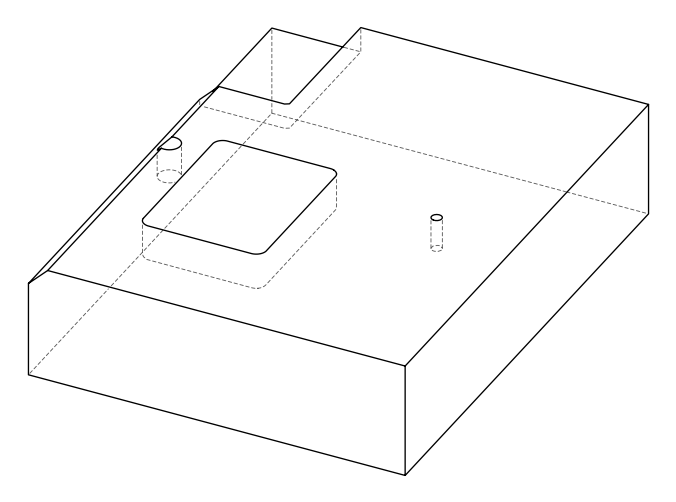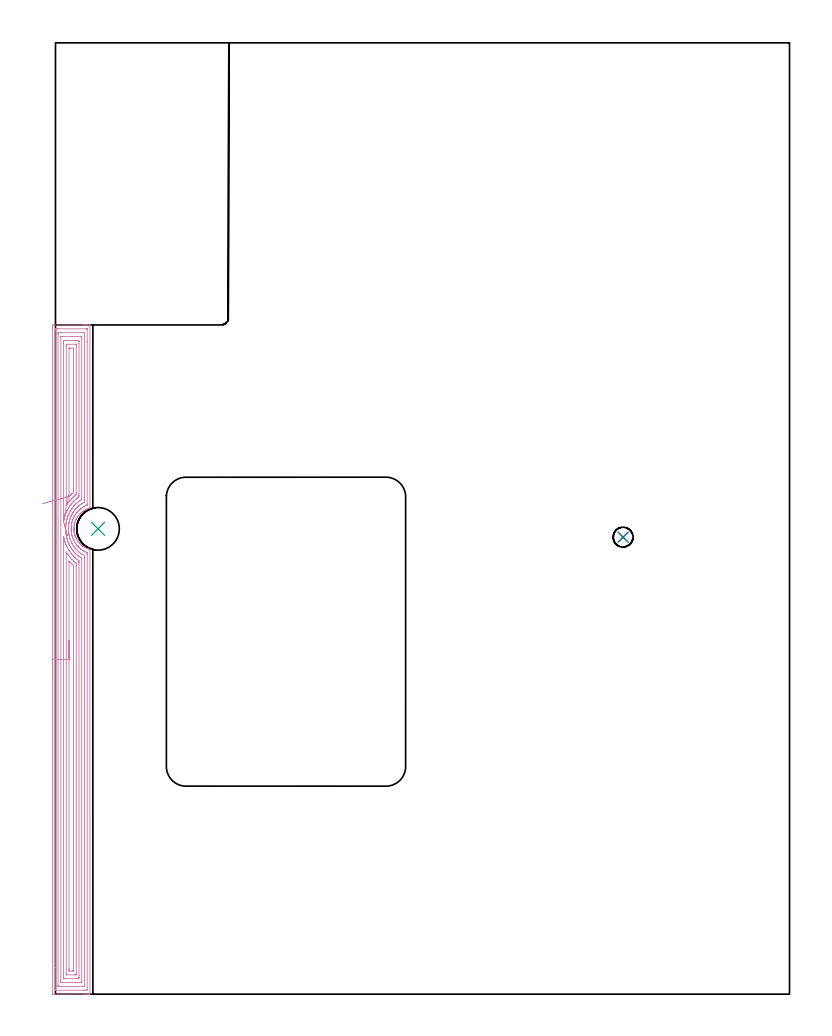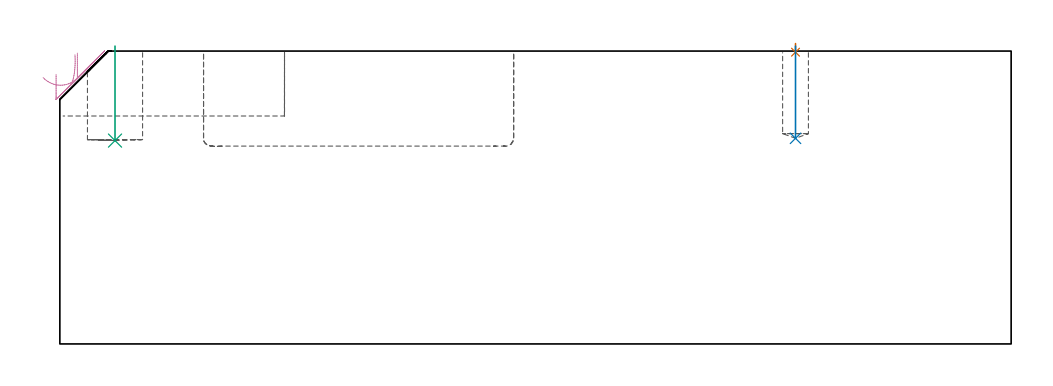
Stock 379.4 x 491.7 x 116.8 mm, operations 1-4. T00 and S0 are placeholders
(PLAN: 6 operations, 5 tool changes, 171 min)
(1 SPOT_DRILL | STEP1POCKET | NXT0321_9005460120000 | 0.03 min | 2 mm3)
(2 DRILL_BLIND_HOLE_INTO_CENTER | STEP1POCKET | NXT0301_074 | 0.15 min | 2775 mm3)
(3 INDEXABLE_INSERT_DRILL_BLIND_HOLE_FROM_SOLID | STEP1POCKET_1 | NXT0302_015 | 0.15 min | 13450 mm3)
(4 AREA_MILL | FG_CHAMFER_SURFACE | UGT0205_001 | 19.66 min | 65425 mm3)
(5 MILL_CORNER_NOTCH_RECTANGULAR | CORNER_NOTCH_RECTANGULAR | NXT0201_008 | Follow Part, ap 1.5, ae 75% | 122.2 min | 336808 mm3)
(6 MILL_RECTANGULAR_POCKET | POCKET_RECTANGULAR_STRAIGHT | UGT0201_095 | Follow Part, ap 5, ae 75% | 28.82 min | 744050 mm3)
(TOOL NXT0321_9005460120000 | NC Spot Drill, 142deg, 12mm, Carbide, Uncoated | D12 PA142 FL30 Z2)
(TOOL NXT0301_074 | Carbide Drill 10.3mm [860.1-1030-031A1-MM 2214] | D10.3 PA140 FL55 Z2)
(TOOL NXT0302_015 | Index. Insert Drill 22mm [880-D2200L25-03] | D22 PA176 FL66 Z2)
(TOOL UGT0205_001 | Chamfer Mill 20 x 3 x 45 deg. | D20 FL50 Z2)
(TOOL NXT0201_008 | ENDMILL 6mm [2P460-0600-NA 1630] | D6 FL26 Z6)
(TOOL UGT0201_095 | End mill 20 mm | D20 R3 FL38 Z4)
(OP 1 SPOT_DRILL)
G17 G21 G94 G90
T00 M6
G54
G17 G0 G90 X293.4 Y236.2 S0 M3
G43 Z126.8 H0
G94 G81 G98 Z116.357 F250. R119.8
G80
M5
M2
(OP 2 DRILL_BLIND_HOLE_INTO_CENTER)
G17 G21 G94 G90
T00 M6
G54
G17 G0 G90 X293.4 Y236.2 S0 M3
G43 Z126.8 H1
G94 G81 G98 Z82. F250. R118.8
G80
M5
M2
(OP 3 INDEXABLE_INSERT_DRILL_BLIND_HOLE_FROM_SOLID)
G17 G21 G94 G90
T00 M6
G54
G17 G0 G90 X22. Y240.5 S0 M3
G43 Z126.8 H1
G94 G81 G98 Z81.1 F250. R118.8
G80
M5
M2
(OP 4 AREA_MILL)
G17 G21 G94 G90
T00 M6
G54
G17 G0 G90 X-1.5 Y162.95 S1061 M3
G43 Z126.8 H0
Z107.5
G94 G1 Y162.988 Z106.628 F250.
Y163.102 Z105.763
Y163.291 Z104.912
Y163.553 Z104.08
Y163.887 Z103.274
Y164.29 Z102.5
Y164.758 Z101.764
Y165.29 Z101.072
Y165.879 Z100.429
Y166.522 Z99.84
Y167.214 Z99.308
Y167.95 Z98.84
Y168.724 Z98.437
Y169.53 Z98.103
Y170.362 Z97.841
Y171.214 Z97.652
Y172.078 Z97.538
Y172.95 Z97.5
Y344.82
X-1.499 Y345.288 Z97.501
X-1.496 Y345.709 Z97.503
X-1.492 Y345.89 Z97.506
X-1.081 Y345.9 Z97.916
X14.141 Z113.136
X14.744 Z113.738
X15.296 Z114.293
X15.623 Z114.619
X16.175 Z115.171
X16.502 Z115.497
X17.49 Z116.489
X17.794 Y345.89 Z116.793
X17.8 Y345.734 Z116.8
Y251.529
X17.794 Y251.162 Z116.792
X17.242 Y251. Z116.241
X17.173 Y250.977 Z116.172
X16.797 Y250.849 Z115.795
X16.136 Y250.594 Z115.133
X15.904 Y250.489 Z114.902
X15.687 Y250.381 Z114.686
X15.454 Y250.266 Z114.453
X15.011 Y250.023 Z114.009
X14.48 Y249.701 Z113.477
X14.304 Y249.579 Z113.3
X14.117 Y249.451 Z113.116
X13.701 Y249.137 Z112.7
X13.425 Y248.914 Z112.424
X13.294 Y248.809 Z112.293
X13.224 Y248.747 Z112.223
X12.796 Y248.338 Z111.794
X12.67 Y248.21 Z111.668
X12.546 Y248.083 Z111.541
X12.38 Y247.917 Z111.379
X12.353 Y247.887 Z111.353
X12.33 Y247.862 Z111.33
X11.982 Y247.448 Z110.98
X11.647 Y247.024 Z110.647
X11.554 Y246.892 Z110.553
X11.436 Y246.726 Z110.436
X11.227 Y246.396 Z110.227
X11.059 Y246.132 Z110.059
X10.831 Y245.725 Z109.828
X10.811 Y245.688 Z109.808
X10.578 Y245.239 Z109.575
X10.544 Y245.17 Z109.542
X10.493 Y245.053 Z109.492
X10.399 Y244.832 Z109.394
X10.367 Y244.76 Z109.364
X10.348 Y244.713 Z109.346
X10.202 Y244.347 Z109.2
X10.047 Y243.902 Z109.046
X9.924 Y243.492 Z108.921
X9.912 Y243.454 Z108.91
X9.833 Y243.149 Z108.833
X9.797 Y243.009 Z108.797
X9.747 Y242.778 Z108.746
X9.719 Y242.646 Z108.716
X9.71 Y242.599 Z108.705
X9.701 Y242.562 Z108.697
X9.651 Y242.303 Z108.649
X9.574 Y241.669 Z108.565
X9.533 Y241.223 Z108.526
X9.515 Y240.814 Z108.505
X9.513 Y240.777 Z108.504
X9.511 Y240.685 Z108.505
Y240.534 Z108.501
X9.509 Y240.387 Z108.505
Y240.331 Z108.504
X9.516 Y240.184 Z108.508
X9.518 Y240.145 Z108.509
X9.522 Y239.925 Z108.521
X9.524 Y239.891 Z108.522
X9.531 Y239.802 Z108.527
X9.534 Y239.758 Z108.531
X9.551 Y239.572 Z108.543
X9.559 Y239.438 Z108.555
X9.609 Y238.992 Z108.607
X9.651 Y238.697 Z108.649
X9.773 Y238.099 Z108.772
X9.875 Y237.688 Z108.87
X9.883 Y237.652 Z108.879
X10.012 Y237.207 Z109.008
X10.055 Y237.079 Z109.053
X10.097 Y236.954 Z109.095
X10.152 Y236.795 Z109.148
X10.164 Y236.759 Z109.16
X10.279 Y236.453 Z109.278
X10.332 Y236.315 Z109.331
X10.435 Y236.071 Z109.434
X10.45 Y236.039 Z109.449
X10.512 Y235.902 Z109.51
X10.544 Y235.831 Z109.543
X10.75 Y235.422 Z109.747
X10.999 Y234.973 Z109.998
X11.267 Y234.53 Z110.266
X11.437 Y234.274 Z110.436
X11.909 Y233.637 Z110.908
X12.116 Y233.386 Z111.115
X12.26 Y233.224 Z111.256
X12.332 Y233.141 Z111.327
X12.704 Y232.745 Z111.704
X12.96 Y232.497 Z111.96
X12.985 Y232.473 Z111.985
X13.224 Y232.257 Z112.222
X13.707 Y231.852 Z112.706
X13.864 Y231.733 Z112.861
X13.911 Y231.697 Z112.908
X14.062 Y231.586 Z113.062
X14.116 Y231.547 Z113.116
X14.304 Y231.424 Z113.3
X14.559 Y231.252 Z113.559
X14.744 Y231.138 Z113.739
X14.979 Y230.991 Z113.977
X15.03 Y230.96 Z114.027
X15.183 Y230.878 Z114.18
X15.463 Y230.729 Z114.462
X15.903 Y230.513 Z114.902
X16.009 Y230.467 Z115.008
X16.062 Y230.445 Z115.059
X16.174 Y230.396 Z115.173
X16.333 Y230.327 Z115.332
X16.348 Y230.321 Z115.347
X16.502 Y230.261 Z115.498
X16.797 Y230.146 Z115.796
X16.933 Y230.098 Z115.933
X17.021 Y230.067 Z116.021
X17.381 Y229.957 Z116.376
X17.564 Y229.904 Z116.56
X17.797 Y229.828 Z116.789
X17.8 Y229.652 Z116.8
Y0.166
X17.794 Y0.01 Z116.793
X17.489 Y0. Z116.488
X17.155 Z116.154
X16.502 Z115.497
X15.296 Z114.293
X14.744 Z113.738
X4.332 Z103.329
X-1.081 Z97.916
X-1.36 Y0.003 Z97.637
X-1.492 Y0.01 Z97.505
X-1.499 Y0.144 Z97.499
X-1.5 Y0.612 Z97.5
Y172.95
X-0.086 Z98.914
X-0.085 Y343.383 Z98.915
X-0.084 Y343.502 Z98.916
X-0.079 Y343.88 Z98.921
X0.291 Y343.894 Z99.291
X0.677 Y343.898 Z99.677
X1.165 Y343.9 Z100.165
X1.556 Z100.556
X16.11 Z115.11
X16.304 Y343.898 Z115.304
X16.334 Y343.896 Z115.334
X16.365 Y343.89 Z115.365
X16.379 Y343.885 Z115.379
X16.38 Y343.861 Z115.38
X16.385 Y343.621 Z115.385
X16.386 Y337.202 Z115.386
X16.385 Y253.315 Z115.385
X16.384 Y252.927 Z115.384
X16.382 Y252.831 Z115.382
X16.379 Y252.785 Z115.379
X16.375 Y252.77 Z115.375
X16.357 Y252.761 Z115.357
X16.225 Y252.703 Z115.225
X15.623 Y252.46 Z114.623
X15.596 Y252.449 Z114.596
X15.535 Y252.422 Z114.535
X15.007 Y252.154 Z114.007
X14.744 Y252.013 Z113.744
X14.437 Y251.84 Z113.437
X13.904 Y251.529 Z112.904
X13.88 Y251.513 Z112.88
X13.864 Y251.502 Z112.864
X13.367 Y251.141 Z112.367
X12.985 Y250.856 Z111.985
X12.863 Y250.76 Z111.863
X12.71 Y250.636 Z111.71
X12.387 Y250.35 Z111.387
X12.106 Y250.087 Z111.106
X11.933 Y249.919 Z110.933
X11.758 Y249.743 Z110.758
X11.498 Y249.468 Z110.498
X11.227 Y249.157 Z110.227
X11.088 Y248.992 Z110.088
X10.973 Y248.85 Z109.973
X10.698 Y248.494 Z109.698
X10.348 Y248.003 Z109.348
X10.33 Y247.976 Z109.33
X10.318 Y247.957 Z109.318
X9.991 Y247.427 Z108.991
X9.782 Y247.064 Z108.782
X9.67 Y246.859 Z108.67
X9.469 Y246.478 Z108.469
X9.369 Y246.272 Z108.369
X9.323 Y246.171 Z108.323
X9.104 Y245.648 Z108.104
X8.957 Y245.278 Z107.957
X8.861 Y245.002 Z107.861
X8.655 Y244.385 Z107.655
X8.646 Y244.357 Z107.646
X8.639 Y244.335 Z107.639
X8.59 Y244.161 Z107.59
X8.458 Y243.626 Z107.458
X8.428 Y243.492 Z107.428
X8.304 Y242.889 Z107.304
X8.258 Y242.599 Z107.258
X8.196 Y242.107 Z107.196
X8.155 Y241.706 Z107.155
X8.122 Y241.288 Z107.122
X8.102 Y240.814 Z107.102
X8.099 Y240.418 Z107.099
X8.113 Y239.921 Z107.113
X8.138 Y239.486 Z107.138
X8.179 Y239.028 Z107.179
X8.245 Y238.485 Z107.245
X8.3 Y238.135 Z107.3
X8.456 Y237.377 Z107.456
X8.489 Y237.242 Z107.489
X8.59 Y236.847 Z107.59
X8.74 Y236.349 Z107.74
X8.814 Y236.121 Z107.814
X9.06 Y235.456 Z108.06
X9.178 Y235.165 Z108.178
X9.423 Y234.61 Z108.423
X9.446 Y234.563 Z108.446
X9.469 Y234.519 Z108.469
X9.934 Y233.67 Z108.934
X10.348 Y233.006 Z109.348
X10.507 Y232.777 Z109.507
X10.957 Y232.159 Z109.957
X11.183 Y231.884 Z110.183
X11.227 Y231.834 Z110.227
X11.628 Y231.398 Z110.628
X12.014 Y230.991 Z111.014
X12.061 Y230.945 Z111.061
X12.106 Y230.904 Z111.106
X12.797 Y230.289 Z111.797
X12.985 Y230.132 Z111.985
X12.997 Y230.122 Z111.997
X13.028 Y230.098 Z112.028
X13.514 Y229.749 Z112.514
X13.864 Y229.515 Z112.864
X14.348 Y229.205 Z113.348
X14.744 Y228.985 Z113.744
X15.196 Y228.746 Z114.196
X15.623 Y228.553 Z114.623
X16.172 Y228.312 Z115.172
X16.379 Y228.208 Z115.379
X16.381 Y228.118 Z115.381
X16.384 Y227.925 Z115.384
X16.386 Y227.537 Z115.386
Y227.419
X16.385 Y2.517 Z115.385
X16.384 Y2.398 Z115.384
X16.379 Y2.02 Z115.379
X16.009 Y2.006 Z115.009
X15.623 Y2.002 Z114.623
X15.135 Y2. Z114.135
X14.744 Z113.744
X0.19 Z99.19
X-0.004 Y2.002 Z98.996
X-0.034 Y2.004 Z98.966
X-0.065 Y2.01 Z98.935
X-0.079 Y2.015 Z98.921
X-0.08 Y2.039 Z98.92
X-0.085 Y2.279 Z98.915
X-0.086 Y13.784 Z98.914
Y172.95
X1.328 Z100.328
X1.329 Y341.054 Z100.329
X1.331 Y341.716 Z100.331
X1.333 Y341.831 Z100.333
X1.335 Y341.881 Z100.335
X1.383 Y341.892 Z100.383
X1.556 Y341.895 Z100.556
X2.255 Y341.9 Z101.255
X2.436 Z101.436
X14.563 Y341.899 Z113.563
X14.744 Y341.896 Z113.744
X14.924 Y341.89 Z113.924
X14.965 Y341.887 Z113.965
X14.967 Y341.854 Z113.967
X14.97 Y341.793 Z113.97
X14.971 Y341.716 Z113.971
Y341.484
Y254.538
X14.969 Y254.373 Z113.969
X14.967 Y254.292 Z113.967
X14.965 Y254.276 Z113.965
X14.943 Y254.26 Z113.943
X14.857 Y254.208 Z113.857
X14.781 Y254.169 Z113.781
X14.744 Y254.15 Z113.744
X14.206 Y253.861 Z113.206
X13.864 Y253.671 Z112.864
X13.642 Y253.541 Z112.642
X13.271 Y253.315 Z112.271
X13.101 Y253.197 Z112.101
X12.985 Y253.114 Z111.985
X12.591 Y252.822 Z111.591
X12.106 Y252.455 Z111.106
X12.088 Y252.44 Z111.088
X12.065 Y252.422 Z111.065
X11.616 Y252.027 Z110.616
X11.227 Y251.663 Z110.227
X11.159 Y251.598 Z110.159
X11.09 Y251.529 Z110.09
X10.725 Y251.146 Z109.725
X10.348 Y250.725 Z109.348
X10.272 Y250.636 Z109.272
X9.913 Y250.185 Z108.913
X9.58 Y249.743 Z108.58
X9.469 Y249.585 Z108.469
X9.179 Y249.144 Z108.179
X8.992 Y248.85 Z107.992
X8.84 Y248.595 Z107.84
X8.59 Y248.161 Z107.59
X8.518 Y248.03 Z107.518
X8.481 Y247.957 Z107.481
X8.222 Y247.437 Z107.222
X8.055 Y247.064 Z107.055
X7.951 Y246.82 Z106.951
X7.71 Y246.24 Z106.71
X7.692 Y246.19 Z106.692
X7.685 Y246.171 Z106.685
X7.472 Y245.52 Z106.472
X7.396 Y245.278 Z106.396
X7.265 Y244.838 Z106.265
X7.149 Y244.385 Z106.149
X7.088 Y244.125 Z106.088
X6.953 Y243.492 Z105.953
X6.934 Y243.388 Z105.934
X6.831 Y242.734 Z105.831
X6.816 Y242.615 Z105.816
X6.815 Y242.599 Z105.815
X6.736 Y241.803 Z105.736
X6.729 Y241.706 Z105.729
X6.691 Y240.956 Z105.691
X6.688 Y240.814 Z105.688
X6.692 Y240.062 Z105.692
X6.697 Y239.921 Z105.697
X6.742 Y239.118 Z105.742
X6.75 Y239.028 Z105.75
X6.831 Y238.251 Z105.831
X6.846 Y238.135 Z105.846
X6.848 Y238.118 Z105.848
X6.929 Y237.645 Z105.929
X7.01 Y237.242 Z106.01
X7.058 Y237.011 Z106.058
X7.218 Y236.349 Z106.218
X7.367 Y235.805 Z106.367
X7.475 Y235.456 Z106.475
X7.71 Y234.777 Z106.71
X7.789 Y234.563 Z106.789
X7.84 Y234.432 Z106.84
X8.176 Y233.67 Z107.176
X8.31 Y233.386 Z107.31
X8.59 Y232.85 Z107.59
X8.629 Y232.777 Z107.629
X8.677 Y232.688 Z107.677
X9.162 Y231.884 Z108.162
X9.469 Y231.418 Z108.469
X9.78 Y230.991 Z108.78
X10.025 Y230.666 Z109.025
X10.348 Y230.276 Z109.348
X10.505 Y230.098 Z109.505
X11.227 Y229.339 Z110.227
X11.364 Y229.205 Z110.364
X12.106 Y228.555 Z111.106
X12.404 Y228.312 Z111.404
X12.985 Y227.89 Z111.985
X13.701 Y227.419 Z112.701
X13.864 Y227.322 Z112.864
X14.087 Y227.193 Z113.087
X14.953 Y226.739 Z113.953
X14.964 Y226.526 Z113.964
X14.968 Y226.299 Z113.968
X14.971 Y225.634 Z113.971
Y225.402
Y4.846
X14.969 Y4.184 Z113.969
X14.967 Y4.069 Z113.967
X14.965 Y4.019 Z113.965
X14.917 Y4.008 Z113.917
X14.744 Y4.005 Z113.744
X14.045 Y4. Z113.045
X13.864 Z112.864
X1.737 Y4.001 Z100.737
X1.556 Y4.004 Z100.556
X1.376 Y4.01 Z100.376
X1.335 Y4.013 Z100.335
X1.333 Y4.046 Z100.333
X1.33 Y4.107 Z100.33
X1.329 Y4.184 Z100.329
X1.328 Y4.416 Z100.328
Y172.95
X2.743 Z101.743
Y339.618
X2.745 Y339.812 Z101.745
X2.748 Y339.881 Z101.748
X2.75 Y339.89 Z101.75
X2.758 Y339.894 Z101.758
X2.784 Y339.897 Z101.784
X2.89 Y339.899 Z101.89
X13.015 Y339.9 Z112.015
X13.411 Y339.895 Z112.411
X13.51 Y339.891 Z112.51
X13.551 Y339.888 Z112.551
X13.553 Y339.855 Z112.553
X13.555 Y339.768 Z112.555
X13.557 Y339.349 Z112.557
Y339.037
Y256.306
X13.555 Y255.994 Z112.555
X13.552 Y255.704 Z112.552
X13.551 Y255.673 Z112.551
X13.529 Y255.655 Z112.529
X13.479 Y255.62 Z112.479
X13.401 Y255.571 Z112.401
X12.985 Y255.32 Z111.985
X12.851 Y255.237 Z111.851
X12.637 Y255.101 Z111.637
X12.106 Y254.719 Z111.106
X11.815 Y254.503 Z110.815
X11.427 Y254.208 Z110.427
X11.317 Y254.117 Z110.317
X11.227 Y254.04 Z110.227
X10.845 Y253.703 Z109.845
X10.428 Y253.315 Z109.428
X10.387 Y253.275 Z109.387
X10.348 Y253.235 Z109.348
X9.952 Y252.824 Z108.952
X9.58 Y252.422 Z108.58
X9.527 Y252.362 Z108.527
X9.469 Y252.293 Z108.469
X9.129 Y251.873 Z108.129
X8.855 Y251.529 Z107.855
X8.74 Y251.376 Z107.74
X8.59 Y251.17 Z107.59
X8.373 Y250.856 Z107.373
X8.226 Y250.636 Z107.226
X8.024 Y250.317 Z107.024
X7.71 Y249.812 Z106.71
X7.685 Y249.769 Z106.685
X7.67 Y249.743 Z106.67
X7.374 Y249.192 Z106.374
X7.196 Y248.85 Z106.196
X7.073 Y248.604 Z106.073
X6.831 Y248.081 Z105.831
X6.794 Y247.995 Z105.794
X6.778 Y247.957 Z105.778
X6.541 Y247.359 Z105.541
X6.426 Y247.064 Z105.426
X6.304 Y246.706 Z105.304
X6.125 Y246.171 Z105.125
X6.083 Y246.038 Z105.083
X5.952 Y245.602 Z104.952
X5.885 Y245.346 Z104.885
X5.868 Y245.278 Z104.868
X5.717 Y244.624 Z104.717
X5.666 Y244.385 Z104.666
X5.565 Y243.886 Z104.565
X5.505 Y243.492 Z104.505
X5.449 Y243.11 Z104.449
X5.392 Y242.599 Z104.392
X5.362 Y242.306 Z104.362
X5.314 Y241.706 Z104.314
X5.3 Y241.476 Z104.3
X5.273 Y240.814 Z104.273
Y240.61
X5.282 Y239.921 Z104.282
X5.29 Y239.7 Z104.29
X5.332 Y239.028 Z104.332
X5.354 Y238.743 Z104.354
X5.42 Y238.135 Z104.42
X5.467 Y237.735 Z104.467
X5.544 Y237.242 Z104.544
X5.661 Y236.645 Z104.661
X5.727 Y236.349 Z104.727
X5.934 Y235.474 Z104.934
X5.939 Y235.456 Z104.939
X5.952 Y235.408 Z104.952
X6.209 Y234.563 Z105.209
X6.348 Y234.161 Z105.348
X6.529 Y233.67 Z105.529
X6.831 Y232.93 Z105.831
X6.897 Y232.777 Z105.897
X6.95 Y232.657 Z105.95
X7.196 Y232.154 Z106.196
X7.341 Y231.884 Z106.341
X7.71 Y231.213 Z106.71
X7.839 Y230.991 Z106.839
X8.033 Y230.664 Z107.033
X8.406 Y230.098 Z107.406
X8.59 Y229.839 Z107.59
X9.06 Y229.205 Z108.06
X9.469 Y228.71 Z108.469
X9.655 Y228.501 Z108.655
X9.828 Y228.312 Z108.828
X10.348 Y227.772 Z109.348
X10.72 Y227.419 Z109.72
X11.227 Y226.973 Z110.227
X11.767 Y226.526 Z110.767
X12.106 Y226.281 Z111.106
X12.859 Y225.762 Z111.859
X12.985 Y225.68 Z111.985
X13.058 Y225.634 Z112.058
X13.462 Y225.381 Z112.462
X13.551 Y225.318 Z112.551
X13.553 Y225.305 Z112.553
X13.555 Y225.27 Z112.555
X13.557 Y225.198 Z112.557
Y225.053
Y6.282
X13.555 Y6.088 Z112.555
X13.552 Y6.019 Z112.552
X13.55 Y6.01 Z112.55
X13.542 Y6.006 Z112.542
X13.516 Y6.003 Z112.516
X13.41 Y6.001 Z112.41
X3.285 Y6. Z102.285
X2.889 Y6.005 Z101.889
X2.79 Y6.009 Z101.79
X2.749 Y6.012 Z101.749
X2.747 Y6.045 Z101.747
X2.745 Y6.132 Z101.745
X2.743 Y6.551 Z101.743
Y6.863
Y172.95
X4.157 Z103.157
Y235.493
X4.161 Y236.349 Z103.161
X4.163 Y236.38 Z103.163
X4.194 Y236.569 Z103.194
X4.259 Y236.283 Z103.259
X4.449 Y235.456 Z103.449
X4.53 Y235.115 Z103.53
X4.676 Y234.563 Z103.676
X4.878 Y233.869 Z103.878
X4.943 Y233.67 Z103.943
X5.073 Y233.291 Z104.073
X5.264 Y232.777 Z104.264
X5.388 Y232.457 Z104.388
X5.633 Y231.884 Z104.633
X5.952 Y231.176 Z104.952
X6.042 Y230.991 Z105.042
X6.139 Y230.801 Z105.139
X6.535 Y230.098 Z105.535
X6.831 Y229.589 Z105.831
X7.067 Y229.205 Z106.067
X7.53 Y228.495 Z106.53
X7.663 Y228.312 Z106.663
X7.71 Y228.248 Z106.71
X8.065 Y227.782 Z107.065
X8.357 Y227.419 Z107.357
X8.59 Y227.143 Z107.59
X9.16 Y226.526 Z108.16
X9.469 Y226.204 Z108.469
X10.071 Y225.634 Z109.071
X10.348 Y225.391 Z109.348
X11.123 Y224.741 Z110.123
X11.227 Y224.662 Z110.227
X11.501 Y224.463 Z110.501
X12.106 Y224.043 Z111.106
X12.136 Y223.848 Z111.136
X12.139 Y223.814 Z111.139
X12.143 Y222.955 Z111.143
Y222.917
Y9.542
X12.142 Y8.649 Z111.142
X12.141 Y8.614 Z111.141
X12.106 Y8.01 Z111.106
X11.862 Y8.004 Z110.862
X11.227 Y8.001 Z110.227
X10.986 Y8. Z109.986
X5.073 Y8.001 Z104.073
X4.831 Y8.002 Z103.831
X4.194 Y8.01 Z103.194
X4.159 Y8.649 Z103.159
X4.158 Y8.685 Z103.158
X4.157 Y9.542 Z103.157
Y172.95
X5.571 Z104.571
Y227.806
X5.573 Y228.312 Z104.573
X5.575 Y228.438 Z104.575
X5.578 Y228.547 Z104.578
X5.73 Y228.312 Z104.73
X5.952 Y227.966 Z104.952
X6.31 Y227.419 Z105.31
X6.522 Y227.107 Z105.522
X6.831 Y226.674 Z105.831
X6.941 Y226.526 Z105.941
X7.345 Y226.005 Z106.345
X7.654 Y225.634 Z106.654
X7.71 Y225.57 Z106.71
X8.483 Y224.741 Z107.483
X8.59 Y224.635 Z107.59
X9.415 Y223.848 Z108.415
X9.469 Y223.801 Z108.469
X9.924 Y223.417 Z108.924
X10.348 Y223.063 Z109.348
X10.479 Y222.955 Z109.479
X10.722 Y222.755 Z109.722
X10.725 Y222.572 Z109.725
X10.728 Y222.062 Z109.728
X10.729 Y221.675 Z109.729
X10.728 Y10.941 Z109.728
X10.726 Y10.435 Z109.726
X10.723 Y10.054 Z109.723
X10.716 Y10.01 Z109.716
X10.668 Y10.007 Z109.668
X10.562 Y10.003 Z109.562
X10.348 Y10.001 Z109.348
X9.897 Y10. Z108.897
X5.81 Y10.001 Z104.81
X5.695 Y10.003 Z104.695
X5.62 Y10.006 Z104.62
X5.581 Y10.009 Z104.581
X5.578 Y10.049 Z104.578
X5.574 Y10.435 Z104.574
X5.572 Y10.821 Z104.572
X5.571 Y172.95 Z104.571
X6.985 Z105.985
Y222.955
X6.987 Y223.689 Z105.987
X6.99 Y223.795 Z105.99
X6.991 Y223.81 Z105.991
X7.147 Y223.649 Z106.147
X7.355 Y223.433 Z106.355
X7.606 Y223.169 Z106.606
X7.71 Y223.06 Z106.71
X7.816 Y222.955 Z106.816
X8.59 Y222.228 Z107.59
X8.77 Y222.062 Z107.77
X9.029 Y221.836 Z108.029
X9.294 Y221.604 Z108.294
X9.308 Y221.508 Z108.308
X9.312 Y221.328 Z108.312
X9.313 Y221.169 Z108.313
X9.315 Y220.432 Z108.315
X9.314 Y12.221 Z108.314
X9.313 Y12.037 Z108.313
X9.311 Y12.015 Z108.311
X9.31 Y12.012 Z108.31
X9.284 Y12.008 Z108.284
X9.169 Y12.003 Z108.169
X9.024 Y12.001 Z108.024
X8.807 Y12. Z107.807
X7.047 Y12.002 Z106.047
X7.009 Y12.006 Z106.009
X7. Y12.009 Z106.
X6.992 Y12.057 Z105.992
X6.99 Y12.221 Z105.99
X6.986 Y12.957 Z105.986
X6.985 Y13.113 Z105.985
Y172.95
Y173.822 Z106.023
Y174.686 Z106.137
Y175.538 Z106.326
Y176.37 Z106.588
Y177.176 Z106.922
Y177.95 Z107.325
Y178.686 Z107.794
Y179.378 Z108.325
Y180.021 Z108.914
Y180.61 Z109.557
Y181.142 Z110.25
Y181.61 Z110.985
Y182.013 Z111.759
Y182.347 Z112.565
Y182.609 Z113.397
Y182.798 Z114.249
Y182.912 Z115.114
Y182.95 Z115.985
G0 Z126.8
X6.02 Y237.37
Z115.343
G1 X6.066 Y237.197 Z114.489
X6.092 Y237.096 Z113.623
X6.1 Y237.069 Z112.751
X6.088 Y237.115 Z111.88
X6.056 Y237.234 Z111.016
X6.005 Y237.426 Z110.166
X5.936 Y237.688 Z109.337
X5.848 Y238.02 Z108.535
X5.742 Y238.418 Z107.766
X5.62 Y238.879 Z107.035
X5.482 Y239.399 Z106.349
X5.33 Y239.976 Z105.713
X5.163 Y240.604 Z105.13
X4.985 Y241.279 Z104.607
X4.795 Y241.995 Z104.147
X4.596 Y242.747 Z103.752
X4.388 Y243.53 Z103.428
X4.174 Y244.337 Z103.174
X4.162 Y244.385 Z103.162
X4.159 Y244.402 Z103.159
X4.158 Y244.422 Z103.158
X4.157 Y336.358 Z103.157
X4.158 Y337.251 Z103.158
X4.159 Y337.286 Z103.159
X4.194 Y337.89 Z103.194
X4.438 Y337.896 Z103.438
X5.073 Y337.899 Z104.073
X5.313 Y337.9 Z104.313
X11.227 Y337.899 Z110.227
X11.469 Y337.898 Z110.469
X12.106 Y337.89 Z111.106
X12.141 Y337.251 Z111.141
X12.142 Y337.215 Z111.142
X12.143 Y336.358 Z111.143
Y258.672
X12.142 Y257.779 Z111.142
X12.141 Y257.744 Z111.141
X12.106 Y256.972 Z111.106
X12.058 Y256.935 Z111.058
X11.992 Y256.886 Z110.992
X11.546 Y256.563 Z110.546
X11.227 Y256.329 Z110.227
X11.038 Y256.186 Z110.038
X10.79 Y255.994 Z109.79
X10.546 Y255.792 Z109.546
X10.348 Y255.622 Z109.348
X10.074 Y255.379 Z109.074
X9.772 Y255.101 Z108.772
X9.617 Y254.95 Z108.617
X9.469 Y254.802 Z108.469
X9.179 Y254.502 Z108.179
X8.901 Y254.208 Z107.901
X8.752 Y254.042 Z107.752
X8.59 Y253.855 Z107.59
X8.345 Y253.563 Z107.345
X8.143 Y253.315 Z107.143
X7.952 Y253.069 Z106.952
X7.71 Y252.751 Z106.71
X7.573 Y252.562 Z106.573
X7.475 Y252.422 Z106.475
X7.216 Y252.031 Z106.216
X6.888 Y251.529 Z105.888
X6.866 Y251.494 Z105.866
X6.831 Y251.436 Z105.831
X6.54 Y250.931 Z105.54
X6.373 Y250.636 Z105.373
X6.225 Y250.359 Z105.225
X5.952 Y249.84 Z104.952
X5.92 Y249.776 Z104.92
X5.904 Y249.743 Z104.904
X5.647 Y249.16 Z104.647
X5.515 Y248.85 Z104.515
X5.385 Y248.533 Z104.385
X5.157 Y247.957 Z104.157
X5.134 Y247.895 Z104.134
X5.073 Y247.718 Z104.073
X4.912 Y247.227 Z103.912
X4.861 Y247.064 Z103.861
X4.704 Y246.546 Z103.704
X4.599 Y246.171 Z103.599
X4.516 Y245.844 Z103.516
X4.378 Y245.278 Z103.378
X4.344 Y245.126 Z103.344
X4.188 Y244.385 Z103.188
X4.174 Y244.337 Z103.174
X5.578 Y252.461 Z104.578
X5.575 Y252.564 Z104.575
X5.572 Y252.697 Z104.572
X5.571 Y252.808 Z104.571
Y253.315
X5.572 Y334.959 Z104.572
X5.574 Y335.465 Z104.574
X5.577 Y335.846 Z104.577
X5.584 Y335.89 Z104.584
X5.631 Y335.893 Z104.631
X5.738 Y335.897 Z104.738
X5.952 Y335.899 Z104.952
X6.403 Y335.9 Z105.403
X10.49 Y335.899 Z109.49
X10.605 Y335.897 Z109.605
X10.68 Y335.894 Z109.68
X10.719 Y335.89 Z109.719
X10.722 Y335.851 Z109.722
X10.726 Y335.465 Z109.726
X10.728 Y335.079 Z109.728
X10.729 Y259.178 Z109.729
X10.727 Y258.672 Z109.727
X10.724 Y258.29 Z109.724
X10.722 Y258.235 Z109.722
X10.693 Y258.207 Z109.693
X10.61 Y258.14 Z109.61
X10.149 Y257.779 Z109.149
X9.776 Y257.467 Z108.776
X9.469 Y257.206 Z108.469
X9.301 Y257.057 Z108.301
X9.115 Y256.886 Z108.115
X8.847 Y256.625 Z107.847
X8.59 Y256.371 Z107.59
X8.404 Y256.182 Z107.404
X8.224 Y255.994 Z107.224
X7.977 Y255.722 Z106.977
X7.71 Y255.423 Z106.71
X7.563 Y255.25 Z106.563
X7.439 Y255.101 Z106.439
X7.168 Y254.759 Z106.168
X6.831 Y254.331 Z105.831
X6.778 Y254.261 Z105.778
X6.739 Y254.208 Z105.739
X6.414 Y253.738 Z105.414
X6.125 Y253.315 Z105.125
X6.056 Y253.209 Z105.056
X5.952 Y253.046 Z104.952
X5.714 Y252.664 Z104.714
X5.678 Y252.608 Z104.678
X5.578 Y252.461 Z104.578
X6.992 Y257.188 Z105.992
X6.99 Y257.19 Z105.99
X6.988 Y257.257 Z105.988
X6.986 Y257.623 Z105.986
X6.985 Y257.779 Z105.985
X6.986 Y333.679 Z105.986
X6.987 Y333.863 Z105.987
X6.989 Y333.885 Z105.989
X6.99 Y333.888 Z105.99
X7.016 Y333.892 Z106.016
X7.131 Y333.897 Z106.131
X7.276 Y333.899 Z106.276
X7.493 Y333.9 Z106.493
X9.253 Y333.898 Z108.253
X9.291 Y333.894 Z108.291
X9.3 Y333.891 Z108.3
X9.308 Y333.843 Z108.308
X9.31 Y333.679 Z108.31
X9.314 Y332.943 Z108.314
X9.315 Y332.786 Z108.315
X9.314 Y259.722 Z108.314
X9.313 Y259.565 Z108.313
X9.31 Y259.474 Z108.31
X9.308 Y259.432 Z108.308
X9.284 Y259.396 Z108.284
X8.526 Y258.737 Z107.526
X8.457 Y258.672 Z107.457
X8.076 Y258.301 Z107.076
X7.71 Y257.943 Z106.71
X7.629 Y257.862 Z106.629
X7.549 Y257.779 Z106.549
X7.017 Y257.208 Z106.017
X6.997 Y257.189 Z105.997
X6.992 Y257.188 Z105.992
X6.361 Y257.02 Z105.413
X5.683 Y256.839 Z104.894
X4.964 Y256.647 Z104.438
X4.21 Y256.446 Z104.049
X3.426 Y256.237 Z103.729
X2.618 Y256.022 Z103.481
X1.792 Y255.801 Z103.307
X0.954 Y255.578 Z103.208
X0.112 Y255.354 Z103.185
X-0.73 Y255.129 Z103.238
X-1.563 Y254.907 Z103.366
X-2.383 Y254.688 Z103.57
X-3.183 Y254.475 Z103.846
X-3.956 Y254.269 Z104.194
X-4.697 Y254.072 Z104.61
X-5.4 Y253.884 Z105.091
X-6.06 Y253.708 Z105.634
X-6.671 Y253.545 Z106.234
G0 Z126.8
M5
M2
